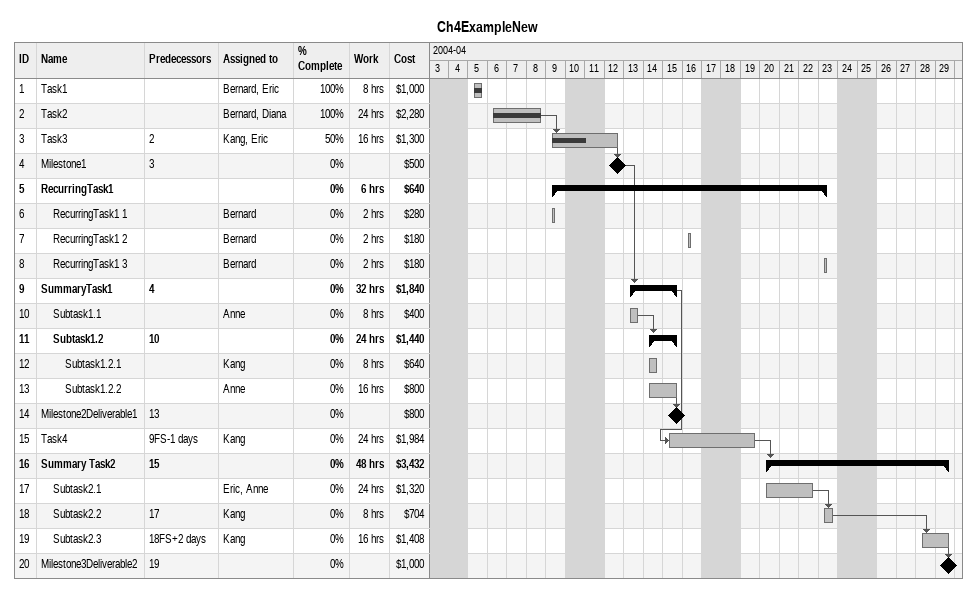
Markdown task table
Ch4ExampleNew

| ID | Level | Task | Start | Finish | Predecessors | Resources | % complete | Work (h) | Cost ($) |
|---|---|---|---|---|---|---|---|---|---|
| 1 | 1 | Task1 | 2004-04-05 | 2004-04-05 |  | Bernard, Eric | 100 | 8 | 1000 |
| 2 | 1 | Task2 | 2004-04-06 | 2004-04-08 |  | Bernard, Diana | 100 | 24 | 2280 |
| 3 | 1 | Task3 | 2004-04-09 | 2004-04-12 | 2 | Kang, Eric | 50 | 16 | 1300 |
| 4 | 1 | Milestone1 (milestone) | 2004-04-12 | 2004-04-12 | 3 |  | 0 |  | 500 |
| 5 | 1 | **RecurringTask1** | 2004-04-09 | 2004-04-23 |  |  | 0 | 6 | 640 |
| 6 | 2 | RecurringTask1 1 | 2004-04-09 | 2004-04-09 |  | Bernard | 0 | 2 | 280 |
| 7 | 2 | RecurringTask1 2 | 2004-04-16 | 2004-04-16 |  | Bernard | 0 | 2 | 180 |
| 8 | 2 | RecurringTask1 3 | 2004-04-23 | 2004-04-23 |  | Bernard | 0 | 2 | 180 |
| 9 | 1 | **SummaryTask1** | 2004-04-13 | 2004-04-15 | 4 |  | 0 | 32 | 1840 |
| 10 | 2 | Subtask1.1 | 2004-04-13 | 2004-04-13 |  | Anne | 0 | 8 | 400 |
| 11 | 2 | **Subtask1.2** | 2004-04-14 | 2004-04-15 | 10 |  | 0 | 24 | 1440 |
| 12 | 3 | Subtask1.2.1 | 2004-04-14 | 2004-04-14 |  | Kang | 0 | 8 | 640 |
| 13 | 3 | Subtask1.2.2 | 2004-04-14 | 2004-04-15 |  | Anne | 0 | 16 | 800 |
| 14 | 1 | Milestone2Deliverable1 (milestone) | 2004-04-15 | 2004-04-15 | 13 |  | 0 |  | 800 |
| 15 | 1 | Task4 | 2004-04-15 | 2004-04-19 | 9FS-1d | Kang | 0 | 24 | 1984 |
| 16 | 1 | **Summary Task2** | 2004-04-20 | 2004-04-29 | 15 |  | 0 | 48 | 3432 |
| 17 | 2 | Subtask2.1 | 2004-04-20 | 2004-04-22 |  | Eric, Anne | 0 | 24 | 1320 |
| 18 | 2 | Subtask2.2 | 2004-04-23 | 2004-04-23 | 17 | Kang | 0 | 8 | 704 |
| 19 | 2 | Subtask2.3 | 2004-04-28 | 2004-04-29 | 18FS+2d | Kang | 0 | 16 | 1408 |
| 20 | 1 | Milestone3Deliverable2 (milestone) | 2004-04-29 | 2004-04-29 | 19 |  | 0 |  | 1000 |
